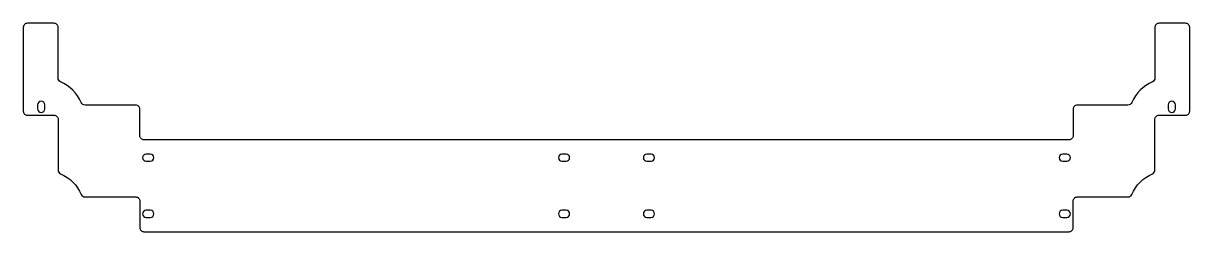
# Model space of a CAD drawing. Header units: millimetres. Extents: x -285 to 285, y -296 to -194.
import ezdxf

# ---------------------------------------------------------------- set-up
doc = ezdxf.new("R2010")
doc.units = ezdxf.units.MM
doc.layers.get('0').update_dxf_attribs({"linetype": 'CONTINUOUS'})

msp = doc.modelspace()

# ---------------------------------------------------------------- linework, layer by layer
for points in [[(283.25, -239.25, 0.414214), (285.25, -237.25), (285.25, -196.25, 0.414214), (283.25, -194.25), (270.25, -194.25, 0.414214), (268.25, -196.25), (268.25, -221.06, -0.297818), (267.05, -222.89, 0.188391), (256.89, -233.05, -0.297818), (255.06, -234.25), (230.25, -234.25, 0.414214), (228.25, -236.25), (228.25, -249.25, -0.414214), (226.25, -251.25), (-226.25, -251.25, -0.414214), (-228.25, -249.25), (-228.25, -236.25, 0.414214), (-230.25, -234.25), (-255.06, -234.25, -0.297818), (-256.89, -233.05, 0.188391), (-267.05, -222.89, -0.297818), (-268.25, -221.06), (-268.25, -196.25, 0.414214), (-270.25, -194.25), (-283.25, -194.25, 0.414214), (-285.25, -196.25), (-285.25, -237.25, 0.414214), (-283.25, -239.25), (-270.25, -239.25, -0.414214), (-268.25, -241.25), (-268.25, -266.06, 0.297818), (-267.05, -267.89, -0.188391), (-256.89, -278.05, 0.297818), (-255.06, -279.25), (-230.25, -279.25, -0.414214), (-228.25, -281.25), (-228.25, -294.25, 0.414214), (-226.25, -296.25), (226.25, -296.25, 0.414214), (228.25, -294.25), (228.25, -281.25, -0.414214), (230.25, -279.25), (255.06, -279.25, 0.297818), (256.89, -278.05, -0.188391), (267.05, -267.89, 0.297818), (268.25, -266.06), (268.25, -241.25, -0.414214), (270.25, -239.25)], [(-278.25, -234.15), (-278.25, -236.15, 1), (-274.75, -236.15), (-274.75, -234.15, 1)], [(278.25, -236.15), (278.25, -234.15, 1), (274.75, -234.15), (274.75, -236.15, 1)], [(-225.15, -261.75), (-223.15, -261.75, 1), (-223.15, -258.25), (-225.15, -258.25, 1)], [(-21.78, -261.75), (-19.78, -261.75, 1), (-19.78, -258.25), (-21.78, -258.25, 1)], [(19.78, -261.75), (21.78, -261.75, 1), (21.78, -258.25), (19.78, -258.25, 1)], [(223.15, -261.75), (225.15, -261.75, 1), (225.15, -258.25), (223.15, -258.25, 1)], [(-223.15, -285.75), (-225.15, -285.75, 1), (-225.15, -289.25), (-223.15, -289.25, 1)], [(-19.78, -285.75), (-21.78, -285.75, 1), (-21.78, -289.25), (-19.78, -289.25, 1)], [(21.78, -285.75), (19.78, -285.75, 1), (19.78, -289.25), (21.78, -289.25, 1)], [(225.15, -285.75), (223.15, -285.75, 1), (223.15, -289.25), (225.15, -289.25, 1)]]:
    msp.add_lwpolyline(points, format="xyb", close=True)

doc.saveas('drawing.dxf')
